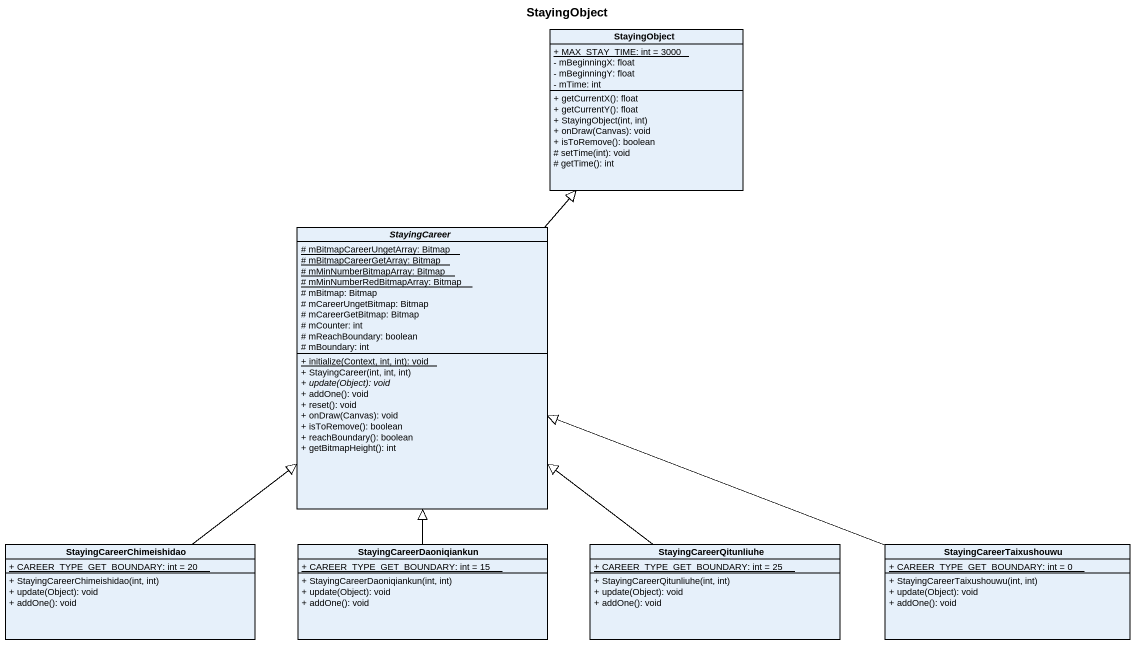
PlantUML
@startuml
title StayingObject
hide circle
hide empty members
skinparam classAttributeIconSize 0
class StayingObject {
  {static} + MAX_STAY_TIME: int = 3000
  - mBeginningX: float
  - mBeginningY: float
  - mTime: int
  + getCurrentX(): float
  + getCurrentY(): float
  + StayingObject(int, int)
  + onDraw(Canvas): void
  + isToRemove(): boolean
  # setTime(int): void
  # getTime(): int
}
abstract class StayingCareer {
  {static} # mBitmapCareerUngetArray: Bitmap
  {static} # mBitmapCareerGetArray: Bitmap
  {static} # mMinNumberBitmapArray: Bitmap
  {static} # mMinNumberRedBitmapArray: Bitmap
  # mBitmap: Bitmap
  # mCareerUngetBitmap: Bitmap
  # mCareerGetBitmap: Bitmap
  # mCounter: int
  # mReachBoundary: boolean
  # mBoundary: int
  {static} + initialize(Context, int, int): void
  + StayingCareer(int, int, int)
  {abstract} + update(Object): void
  + addOne(): void
  + reset(): void
  + onDraw(Canvas): void
  + isToRemove(): boolean
  + reachBoundary(): boolean
  + getBitmapHeight(): int
}
class StayingCareerChimeishidao {
  {static} + CAREER_TYPE_GET_BOUNDARY: int = 20
  + StayingCareerChimeishidao(int, int)
  + update(Object): void
  + addOne(): void
}
class StayingCareerDaoniqiankun {
  {static} + CAREER_TYPE_GET_BOUNDARY: int = 15
  + StayingCareerDaoniqiankun(int, int)
  + update(Object): void
  + addOne(): void
}
class StayingCareerQitunliuhe {
  {static} + CAREER_TYPE_GET_BOUNDARY: int = 25
  + StayingCareerQitunliuhe(int, int)
  + update(Object): void
  + addOne(): void
}
class StayingCareerTaixushouwu {
  {static} + CAREER_TYPE_GET_BOUNDARY: int = 0
  + StayingCareerTaixushouwu(int, int)
  + update(Object): void
  + addOne(): void
}
StayingCareer -up-|> StayingObject
StayingCareerChimeishidao -up-|> StayingCareer
StayingCareerDaoniqiankun -up-|> StayingCareer
StayingCareerQitunliuhe -up-|> StayingCareer
StayingCareerTaixushouwu -left-|> StayingCareer
@enduml
